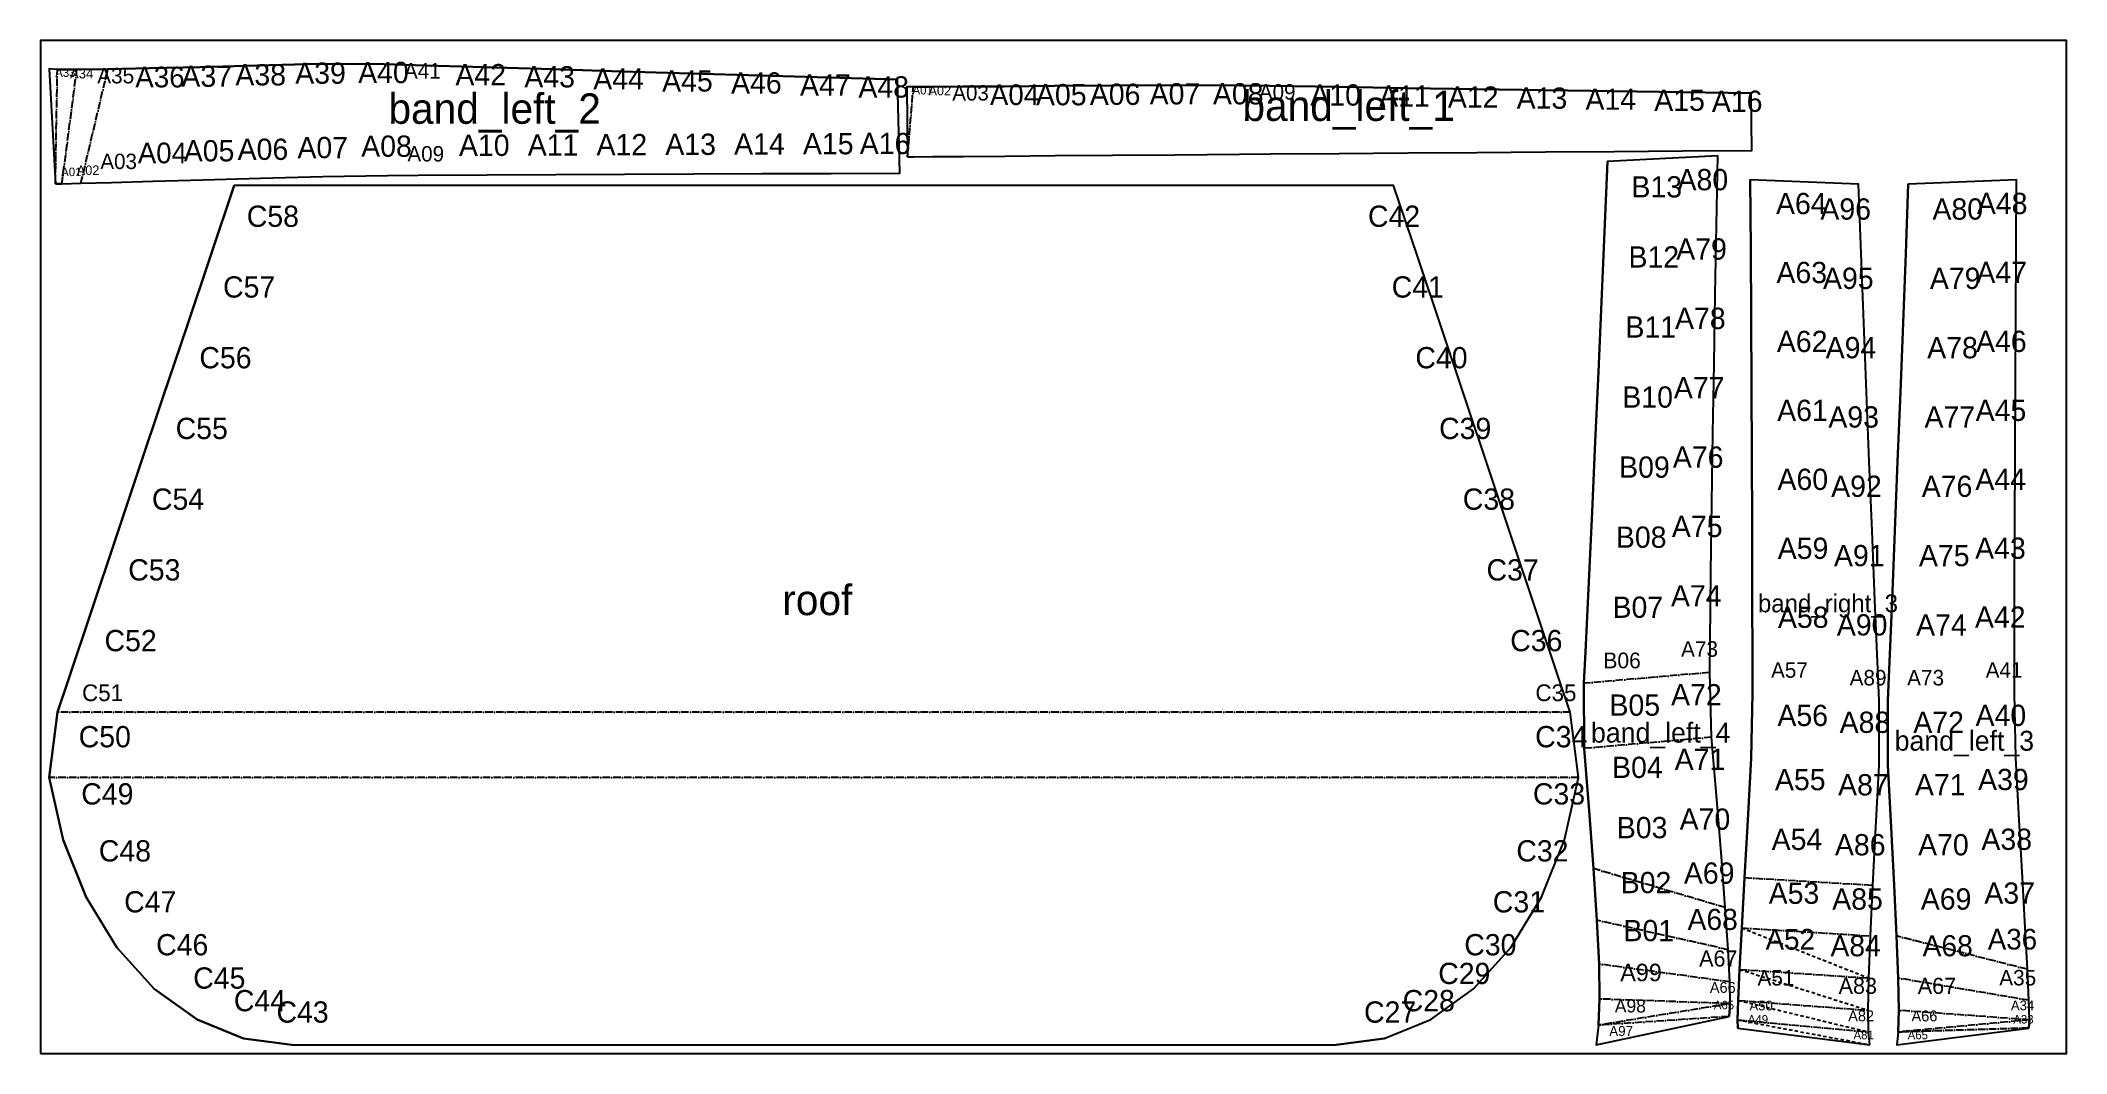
# Model space of a CAD drawing. Header units: millimetres. Extents: x 0 to 2438, y 0 to 1219.
import ezdxf

# ---------------------------------------------------------------- set-up
doc = ezdxf.new("R2010")
doc.units = ezdxf.units.MM
doc.linetypes.add('DASHDOT', pattern=[13, 9, -2, 0, -2])
doc.linetypes.add('DASHED', pattern=[7, 4, -3])
for name, color, linetype in [('CUT', 7, 'CONTINUOUS'), ('LABEL', 7, 'CONTINUOUS'), ('SCORE-MOUNTAIN', 7, 'DASHDOT'), ('SCORE-VALLEY', 7, 'DASHED'), ('SEAM', 7, 'CONTINUOUS'), ('SHEET', 7, 'CONTINUOUS')]:
    doc.layers.add(name, color=color, linetype=linetype)

msp = doc.modelspace()

# ---------------------------------------------------------------- linework, layer by layer
at = {"layer": 'CUT'}
for points in [[(17.884277, 1046.734), (25.724452, 1046.777783), (48.508224, 1047.357422), (85.447728, 1048.383682), (135.138174, 1049.788275), (195.676218, 1051.507673), (264.738277, 1053.475643), (339.671041, 1055.619639), (417.62777, 1056.807135), (454.700874, 1057.01937), (537.488793, 1057.471171), (620.276869, 1057.89779), (703.064074, 1058.298473), (785.85239, 1058.672536), (868.639854, 1059.015689), (951.428417, 1059.32794), (1034.216129, 1059.604971), (1031.470721, 1172.385153), (948.532273, 1174.751582), (865.593767, 1177.150678), (782.657146, 1179.580289), (699.720364, 1182.038298), (616.785372, 1184.522871), (533.850127, 1187.032186), (450.915623, 1189.564678), (413.776938, 1190.702776), (335.763269, 1191.207647), (260.808597, 1189.115234), (191.684952, 1187.258735), (131.020656, 1185.743508), (81.103685, 1184.670959), (43.772776, 1184.13283), (20.262286, 1184.205915), (10.414, 1184.923293)], [(1043.586389, 1079.246), (1051.264081, 1079.314826), (1074.003286, 1079.504949), (1110.929091, 1079.801981), (1160.622555, 1080.192686), (1221.174731, 1080.662668), (1290.258676, 1081.195501), (1365.218457, 1081.772374), (1443.174152, 1082.371778), (1480.235063, 1082.655912), (1562.995664, 1083.286089), (1645.7563, 1083.911626), (1728.515974, 1084.532166), (1811.276687, 1085.147331), (1894.036444, 1085.756697), (1976.797246, 1086.35982), (2059.557098, 1086.956174), (2059.061589, 1155.721013), (1976.282726, 1156.962658), (1893.502967, 1158.209717), (1810.72429, 1159.46372), (1727.944694, 1160.722166), (1645.166178, 1161.986791), (1562.386735, 1163.256163), (1479.607368, 1164.528961), (1442.538053, 1165.099952), (1364.573641, 1165.56064), (1289.612355, 1164.993721), (1220.524154, 1164.482489), (1159.963227, 1164.052186), (1110.254002, 1163.726253), (1073.300792, 1163.525021), (1050.509726, 1163.465134), (1042.67, 1163.5597)], [(2032.243086, 44.599892), (2033.65479, 60.027877), (2033.315454, 86.189111), (2031.259271, 124.939043), (2027.75456, 175.600215), (2023.070824, 236.579159), (2017.466965, 305.731796), (2011.200061, 380.534423), (2009.044953, 458.642022), (2009.478773, 496.018789), (2010.526199, 579.4838), (2011.65617, 662.947735), (2012.872633, 746.409359), (2014.182374, 829.870666), (2015.589465, 913.329397), (2017.098584, 996.787337), (2018.714543, 1080.242285), (1885.872842, 1073.411559), (1882.369147, 989.097039), (1878.760435, 904.785956), (1875.053813, 820.480113), (1871.252082, 736.17738), (1867.361813, 651.879945), (1863.38641, 567.585223), (1859.332432, 483.294388), (1857.502, 445.549013), (1857.824166, 367.205649), (1863.925352, 292.200257), (1869.182324, 222.482499), (1873.246392, 160.360598), (1875.776793, 107.698447), (1876.488333, 65.665777), (1875.258635, 34.187546), (1872.475752, 10.414)], [(2201.900299, 10.414), (2200.225515, 25.815647), (2199.792483, 51.975498), (2200.635582, 90.770785), (2202.595775, 141.515193), (2205.471553, 202.6061), (2209.047297, 271.893217), (2213.108821, 346.847944), (2212.893092, 424.984971), (2211.319919, 462.331136), (2207.854581, 545.730756), (2204.44109, 629.132514), (2201.083811, 712.535458), (2197.78447, 795.94181), (2194.547715, 879.349622), (2191.377538, 962.760983), (2188.277867, 1046.174002), (2057.78626, 1051.533962), (2058.360462, 968.563748), (2058.866857, 885.592096), (2059.309477, 802.621076), (2059.692039, 719.64876), (2060.018302, 636.677201), (2060.291648, 553.704453), (2060.515509, 470.731594), (2060.605957, 433.575585), (2058.930792, 355.57827), (2054.761309, 280.710409), (2050.954928, 211.666682), (2047.660101, 151.072979), (2045.02607, 101.214015), (2043.213727, 63.923242), (2042.414, 40.426244), (2042.867017, 30.562262)], [(2393.213807, 30.668903), (2393.724765, 40.530053), (2393.035012, 64.030537), (2391.316216, 101.325739), (2388.741913, 151.187822), (2385.467937, 211.782655), (2381.646047, 280.825526), (2377.433255, 355.690962), (2375.703886, 433.687094), (2375.774994, 470.843145), (2375.983148, 553.816045), (2376.242952, 636.788836), (2376.557981, 719.760439), (2376.931736, 802.732795), (2377.368078, 885.703848), (2377.870813, 968.675523), (2378.444054, 1051.645743), (2247.957199, 1046.171322), (2244.858782, 962.758256), (2241.692542, 879.346745), (2238.462331, 795.93868), (2235.172051, 712.53197), (2231.826249, 629.128564), (2228.426534, 545.726244), (2224.977131, 462.325963), (2223.423424, 424.978983), (2223.262, 346.841825), (2227.366898, 271.889461), (2230.958331, 202.603155), (2233.81361, 141.511287), (2235.71466, 90.764629), (2236.465101, 51.967439), (2235.923458, 25.809611), (2234.194072, 10.414)], [(302.296, 10.414), (1559.296, 10.414), (1617.355, 18.092), (1673.183, 40.832), (1724.634, 77.759), (1769.731, 127.454), (1806.741, 188.008), (1834.243, 257.094), (1851.178, 332.056), (1841.138, 410.786514), (1828.358, 448.907528), (1799.821, 534.035196), (1771.283, 619.162864), (1742.746, 704.289559), (1714.208, 789.417227), (1685.671, 874.543922), (1657.133, 959.67159), (1628.596, 1044.798285), (232.996, 1044.798285), (204.459, 959.67159), (175.921, 874.543922), (147.384, 789.417227), (118.846, 704.289559), (90.309, 619.162864), (61.771, 534.035196), (33.234, 448.907528), (20.454, 410.786514), (10.414, 332.056), (27.349, 257.094), (54.851, 188.008), (91.861, 127.454), (136.958, 77.759), (188.409, 40.832), (244.237, 18.092)]]:
    msp.add_lwpolyline(points, close=True, dxfattribs=at)
at = {"layer": 'SCORE-MOUNTAIN'}
for p, q in [((17.884277, 1046.734), (20.262286, 1184.205915)), ((25.724452, 1046.777783), (43.772776, 1184.13283)), ((48.508224, 1047.357422), (81.103685, 1184.670959)), ((1043.586389, 1079.246), (1050.509726, 1163.465134)), ((2009.044953, 458.642022), (1857.502, 445.549013)), ((1841.138, 410.786514), (20.454, 410.786514)), ((2011.200061, 380.534423), (1857.824166, 367.205649)), ((1851.178, 332.056), (10.414, 332.056)), ((2027.75456, 175.600215), (1869.182324, 222.482499)), ((2050.954928, 211.666682), (2205.471553, 202.6061)), ((2031.259271, 124.939043), (1873.246392, 160.360598)), ((2047.660101, 151.072979), (2202.595775, 141.515193)), ((2391.316216, 101.325739), (2233.81361, 141.511287)), ((2033.315454, 86.189111), (1875.776793, 107.698447)), ((2045.02607, 101.214015), (2200.635582, 90.770785)), ((2393.035012, 64.030537), (2235.71466, 90.764629)), ((2033.65479, 60.027877), (1875.258635, 34.187546)), ((2033.65479, 60.027877), (1876.488333, 65.665777)), ((2043.213727, 63.923242), (2199.792483, 51.975498)), ((2393.724765, 40.530053), (2236.465101, 51.967439)), ((2032.243086, 44.599892), (1875.258635, 34.187546)), ((2042.414, 40.426244), (2200.225515, 25.815647)), ((2393.724765, 40.530053), (2235.923458, 25.809611)), ((2393.213807, 30.668903), (2235.923458, 25.809611))]:
    msp.add_line(p, q, dxfattribs=at)
at = {"layer": 'SCORE-VALLEY'}
for p, q in [((2047.660101, 151.072979), (2200.635582, 90.770785)), ((2045.02607, 101.214015), (2199.792483, 51.975498)), ((2043.213727, 63.923242), (2200.225515, 25.815647)), ((2042.414, 40.426244), (2201.900299, 10.414))]:
    msp.add_line(p, q, dxfattribs=at)
at = {"layer": 'SEAM'}
for p, q in [((20.262286, 1184.205915), (10.414, 1184.923293)), ((20.262286, 1184.205915), (43.772776, 1184.13283)), ((43.772776, 1184.13283), (81.103685, 1184.670959)), ((81.103685, 1184.670959), (131.020656, 1185.743508)), ((131.020656, 1185.743508), (191.684952, 1187.258735)), ((191.684952, 1187.258735), (260.808597, 1189.115234)), ((260.808597, 1189.115234), (335.763269, 1191.207647)), ((335.763269, 1191.207647), (413.776938, 1190.702776)), ((413.776938, 1190.702776), (450.915623, 1189.564678)), ((450.915623, 1189.564678), (533.850127, 1187.032186)), ((533.850127, 1187.032186), (616.785372, 1184.522871)), ((616.785372, 1184.522871), (699.720364, 1182.038298)), ((699.720364, 1182.038298), (782.657146, 1179.580289)), ((782.657146, 1179.580289), (865.593767, 1177.150678)), ((865.593767, 1177.150678), (948.532273, 1174.751582)), ((948.532273, 1174.751582), (1031.470721, 1172.385153)), ((1050.509726, 1163.465134), (1042.67, 1163.5597)), ((1050.509726, 1163.465134), (1073.300792, 1163.525021)), ((1073.300792, 1163.525021), (1110.254002, 1163.726253)), ((1110.254002, 1163.726253), (1159.963227, 1164.052186)), ((1159.963227, 1164.052186), (1220.524154, 1164.482489)), ((1220.524154, 1164.482489), (1289.612355, 1164.993721)), ((1289.612355, 1164.993721), (1364.573641, 1165.56064)), ((1364.573641, 1165.56064), (1442.538053, 1165.099952)), ((1442.538053, 1165.099952), (1479.607368, 1164.528961)), ((1479.607368, 1164.528961), (1562.386735, 1163.256163)), ((1562.386735, 1163.256163), (1645.166178, 1161.986791)), ((1645.166178, 1161.986791), (1727.944694, 1160.722166)), ((1727.944694, 1160.722166), (1810.72429, 1159.46372)), ((1810.72429, 1159.46372), (1893.502967, 1158.209717)), ((1893.502967, 1158.209717), (1976.282726, 1156.962658)), ((1976.282726, 1156.962658), (2059.061589, 1155.721013)), ((1882.369147, 989.097039), (1885.872842, 1073.411559)), ((2017.098584, 996.787337), (2018.714543, 1080.242285)), ((85.447728, 1048.383682), (135.138174, 1049.788275)), ((135.138174, 1049.788275), (195.676218, 1051.507673)), ((195.676218, 1051.507673), (264.738277, 1053.475643)), ((264.738277, 1053.475643), (339.671041, 1055.619639)), ((339.671041, 1055.619639), (417.62777, 1056.807135)), ((417.62777, 1056.807135), (454.700874, 1057.01937)), ((454.700874, 1057.01937), (537.488793, 1057.471171)), ((537.488793, 1057.471171), (620.276869, 1057.89779)), ((620.276869, 1057.89779), (703.064074, 1058.298473)), ((703.064074, 1058.298473), (785.85239, 1058.672536)), ((785.85239, 1058.672536), (868.639854, 1059.015689)), ((868.639854, 1059.015689), (951.428417, 1059.32794)), ((951.428417, 1059.32794), (1034.216129, 1059.604971)), ((2058.360462, 968.563748), (2057.78626, 1051.533962)), ((2377.870813, 968.675523), (2378.444054, 1051.645743)), ((25.724452, 1046.777783), (17.884277, 1046.734)), ((25.724452, 1046.777783), (48.508224, 1047.357422)), ((48.508224, 1047.357422), (85.447728, 1048.383682)), ((204.459, 959.67159), (232.996, 1044.798285)), ((1657.133, 959.67159), (1628.596, 1044.798285)), ((2191.377538, 962.760983), (2188.277867, 1046.174002)), ((2244.858782, 962.758256), (2247.957199, 1046.171322)), ((1878.760435, 904.785956), (1882.369147, 989.097039)), ((2015.589465, 913.329397), (2017.098584, 996.787337)), ((175.921, 874.543922), (204.459, 959.67159)), ((1685.671, 874.543922), (1657.133, 959.67159)), ((2058.866857, 885.592096), (2058.360462, 968.563748)), ((2194.547715, 879.349622), (2191.377538, 962.760983)), ((2241.692542, 879.346745), (2244.858782, 962.758256)), ((2377.368078, 885.703848), (2377.870813, 968.675523)), ((1875.053813, 820.480113), (1878.760435, 904.785956)), ((2014.182374, 829.870666), (2015.589465, 913.329397)), ((2059.309477, 802.621076), (2058.866857, 885.592096)), ((2197.78447, 795.94181), (2194.547715, 879.349622)), ((2238.462331, 795.93868), (2241.692542, 879.346745)), ((2376.931736, 802.732795), (2377.368078, 885.703848)), ((147.384, 789.417227), (175.921, 874.543922)), ((1714.208, 789.417227), (1685.671, 874.543922)), ((2012.872633, 746.409359), (2014.182374, 829.870666)), ((1871.252082, 736.17738), (1875.053813, 820.480113)), ((118.846, 704.289559), (147.384, 789.417227)), ((1742.746, 704.289559), (1714.208, 789.417227)), ((2059.692039, 719.64876), (2059.309477, 802.621076)), ((2201.083811, 712.535458), (2197.78447, 795.94181)), ((2235.172051, 712.53197), (2238.462331, 795.93868)), ((2376.557981, 719.760439), (2376.931736, 802.732795)), ((1867.361813, 651.879945), (1871.252082, 736.17738)), ((2011.65617, 662.947735), (2012.872633, 746.409359)), ((2060.018302, 636.677201), (2059.692039, 719.64876)), ((2204.44109, 629.132514), (2201.083811, 712.535458)), ((2231.826249, 629.128564), (2235.172051, 712.53197)), ((2376.242952, 636.788836), (2376.557981, 719.760439)), ((90.309, 619.162864), (118.846, 704.289559)), ((1771.283, 619.162864), (1742.746, 704.289559)), ((2010.526199, 579.4838), (2011.65617, 662.947735)), ((1863.38641, 567.585223), (1867.361813, 651.879945)), ((2060.291648, 553.704453), (2060.018302, 636.677201)), ((2375.983148, 553.816045), (2376.242952, 636.788836)), ((61.771, 534.035196), (90.309, 619.162864)), ((1799.821, 534.035196), (1771.283, 619.162864)), ((2207.854581, 545.730756), (2204.44109, 629.132514)), ((2228.426534, 545.726244), (2231.826249, 629.128564)), ((1859.332432, 483.294388), (1863.38641, 567.585223)), ((2009.478773, 496.018789), (2010.526199, 579.4838)), ((2060.515509, 470.731594), (2060.291648, 553.704453)), ((2211.319919, 462.331136), (2207.854581, 545.730756)), ((2224.977131, 462.325963), (2228.426534, 545.726244)), ((2375.774994, 470.843145), (2375.983148, 553.816045)), ((33.234, 448.907528), (61.771, 534.035196)), ((1828.358, 448.907528), (1799.821, 534.035196)), ((2009.044953, 458.642022), (2009.478773, 496.018789)), ((1857.502, 445.549013), (1859.332432, 483.294388)), ((2060.605957, 433.575585), (2060.515509, 470.731594)), ((2375.703886, 433.687094), (2375.774994, 470.843145)), ((20.454, 410.786514), (33.234, 448.907528)), ((1841.138, 410.786514), (1828.358, 448.907528)), ((1857.824166, 367.205649), (1857.502, 445.549013)), ((2011.200061, 380.534423), (2009.044953, 458.642022)), ((2212.893092, 424.984971), (2211.319919, 462.331136)), ((2223.423424, 424.978983), (2224.977131, 462.325963)), ((2058.930792, 355.57827), (2060.605957, 433.575585)), ((2213.108821, 346.847944), (2212.893092, 424.984971)), ((2223.262, 346.841825), (2223.423424, 424.978983)), ((2377.433255, 355.690962), (2375.703886, 433.687094)), ((10.414, 332.056), (20.454, 410.786514)), ((1851.178, 332.056), (1841.138, 410.786514)), ((1863.925352, 292.200257), (1857.824166, 367.205649)), ((2017.466965, 305.731796), (2011.200061, 380.534423)), ((2054.761309, 280.710409), (2058.930792, 355.57827)), ((2209.047297, 271.893217), (2213.108821, 346.847944)), ((2227.366898, 271.889461), (2223.262, 346.841825)), ((2381.646047, 280.825526), (2377.433255, 355.690962)), ((27.349, 257.094), (10.414, 332.056)), ((1834.243, 257.094), (1851.178, 332.056)), ((2023.070824, 236.579159), (2017.466965, 305.731796)), ((1869.182324, 222.482499), (1863.925352, 292.200257)), ((2050.954928, 211.666682), (2054.761309, 280.710409)), ((2205.471553, 202.6061), (2209.047297, 271.893217)), ((2230.958331, 202.603155), (2227.366898, 271.889461)), ((2385.467937, 211.782655), (2381.646047, 280.825526)), ((54.851, 188.008), (27.349, 257.094)), ((1806.741, 188.008), (1834.243, 257.094)), ((1873.246392, 160.360598), (1869.182324, 222.482499)), ((2027.75456, 175.600215), (2023.070824, 236.579159)), ((2047.660101, 151.072979), (2050.954928, 211.666682)), ((2202.595775, 141.515193), (2205.471553, 202.6061)), ((2233.81361, 141.511287), (2230.958331, 202.603155)), ((2388.741913, 151.187822), (2385.467937, 211.782655)), ((91.861, 127.454), (54.851, 188.008)), ((1769.731, 127.454), (1806.741, 188.008)), ((2031.259271, 124.939043), (2027.75456, 175.600215)), ((1875.776793, 107.698447), (1873.246392, 160.360598)), ((2045.02607, 101.214015), (2047.660101, 151.072979)), ((2391.316216, 101.325739), (2388.741913, 151.187822)), ((136.958, 77.759), (91.861, 127.454)), ((1724.634, 77.759), (1769.731, 127.454)), ((2033.315454, 86.189111), (2031.259271, 124.939043)), ((2200.635582, 90.770785), (2202.595775, 141.515193)), ((2235.71466, 90.764629), (2233.81361, 141.511287)), ((1876.488333, 65.665777), (1875.776793, 107.698447)), ((2043.213727, 63.923242), (2045.02607, 101.214015)), ((2393.035012, 64.030537), (2391.316216, 101.325739)), ((188.409, 40.832), (136.958, 77.759)), ((1673.183, 40.832), (1724.634, 77.759)), ((2033.65479, 60.027877), (2033.315454, 86.189111)), ((2199.792483, 51.975498), (2200.635582, 90.770785)), ((2236.465101, 51.967439), (2235.71466, 90.764629)), ((1875.258635, 34.187546), (1876.488333, 65.665777)), ((2033.65479, 60.027877), (2032.243086, 44.599892)), ((2042.414, 40.426244), (2043.213727, 63.923242)), ((2200.225515, 25.815647), (2199.792483, 51.975498)), ((2235.923458, 25.809611), (2236.465101, 51.967439)), ((2393.724765, 40.530053), (2393.035012, 64.030537)), ((244.237, 18.092), (188.409, 40.832)), ((1617.355, 18.092), (1673.183, 40.832)), ((1875.258635, 34.187546), (1872.475752, 10.414)), ((2042.867017, 30.562262), (2042.414, 40.426244)), ((2201.900299, 10.414), (2200.225515, 25.815647)), ((2235.923458, 25.809611), (2234.194072, 10.414)), ((2393.724765, 40.530053), (2393.213807, 30.668903)), ((302.296, 10.414), (244.237, 18.092)), ((1617.355, 18.092), (1559.296, 10.414))]:
    msp.add_line(p, q, dxfattribs=at)
at = {"layer": 'SHEET'}
msp.add_lwpolyline([(0, 0), (2438.4, 0), (2438.4, 1219.2), (0, 1219.2)], close=True, dxfattribs=at)

# ---------------------------------------------------------------- texts
at = {"layer": 'LABEL'}
for s, height, p in [('band_left_2', 36.576, (418.767772, 1118.970824)), ('band_left_1', 36.576, (1446.602136, 1122.40332)), ('roof', 36.576, (892.75696, 527.606143)), ('band_right_3', 21.597762, (2067.025339, 530.973981)), ('band_left_4', 23.997514, (1866.13214, 374.155617)), ('band_left_3', 23.997514, (2231.635995, 364.432793))]:
    msp.add_text(s, height=height, dxfattribs=at).set_placement(p)
at = {"layer": 'SEAM'}
for s, height, p in [('A33', 10.24128, (17.740897, 1175.371809)), ('A34', 11.755302, (35.511233, 1173.589652)), ('A35', 18.667394, (68.280607, 1167.602985)), ('A36', 24.964246, (114.034092, 1162.744597)), ('A37', 25.6032, (169.609132, 1163.465426)), ('A38', 25.6032, (234.546389, 1165.15241)), ('A39', 25.6032, (306.609901, 1167.127534)), ('A40', 25.6032, (382.301943, 1167.912814)), ('A41', 18.578059, (437.407554, 1173.421319)), ('A42', 25.6032, (499.360524, 1165.266288)), ('A43', 25.6032, (582.301836, 1162.745189)), ('A44', 25.6032, (665.243817, 1160.248038)), ('A45', 25.6032, (748.18709, 1157.776527)), ('A46', 25.6032, (831.131669, 1155.332485)), ('A47', 25.6032, (914.077716, 1152.917885)), ('A48', 25.6032, (984.38067, 1150.534861)), ('A01', 10.24128, (1049.551074, 1154.295936)), ('A02', 11.395572, (1068.76954, 1153.248081)), ('A03', 18.476879, (1097.411015, 1146.996693)), ('A04', 24.855147, (1142.711828, 1141.520068)), ('A05', 25.6032, (1198.088373, 1141.225039)), ('A06', 25.6032, (1262.91972, 1141.695856)), ('A07', 25.6032, (1334.948223, 1142.23496)), ('A08', 25.6032, (1411.10065, 1142.287819)), ('A09', 18.536856, (1466.376821, 1148.133265)), ('A10', 25.6032, (1528.323751, 1140.852405)), ('A11', 25.6032, (1611.10411, 1139.581306)), ('A12', 25.6032, (1693.884406, 1138.314287)), ('A13', 25.6032, (1776.665186, 1137.052726)), ('A14', 25.6032, (1859.445555, 1135.796482)), ('A15', 25.6032, (1942.22671, 1134.545922)), ('A16', 25.6032, (2011.601188, 1133.301547)), ('A05', 25.6032, (172.433957, 1073.681566)), ('A06', 25.6032, (237.231851, 1075.525188)), ('A07', 25.6032, (309.22658, 1077.581095)), ('A08', 25.6032, (385.979399, 1079.253594)), ('A10', 25.6032, (503.650043, 1080.287807)), ('A11', 25.6032, (586.445049, 1080.727054)), ('A12', 25.6032, (669.239907, 1081.140742)), ('A13', 25.6032, (752.035079, 1081.52815)), ('A14', 25.6032, (834.831571, 1081.886795)), ('A15', 25.6032, (917.628186, 1082.214531)), ('A16', 25.6032, (986.036619, 1082.509207)), ('A03', 18.476879, (72.059223, 1064.493329)), ('A04', 24.855147, (117.117428, 1071.446679)), ('A09', 18.536856, (441.629873, 1073.59615)), ('A01', 10.24128, (24.825276, 1055.9729)), ('A02', 11.395572, (43.691738, 1057.407246)), ('B13', 25.6032, (1914.824965, 1030.297577)), ('A80', 25.6032, (1970.293249, 1038.960912)), ('A64', 25.6032, (2088.79665, 1010.208322)), ('A96', 25.6032, (2142.237549, 1003.611798)), ('A80', 25.6032, (2277.11595, 1003.60944)), ('A48', 25.6032, (2330.536581, 1010.319832)), ('C58', 25.6032, (248.256394, 994.91086)), ('C42', 25.6032, (1597.697796, 994.91086)), ('A79', 25.6032, (1968.729606, 955.474969)), ('B12', 25.6032, (1911.267553, 945.956111)), ('A63', 25.6032, (2089.33707, 927.218555)), ('A47', 25.6032, (2329.998339, 927.329302)), ('C57', 25.6032, (219.718842, 909.783523)), ('C41', 25.6032, (1626.235407, 909.783523)), ('A95', 25.6032, (2145.373936, 920.180154)), ('A79', 25.6032, (2273.982918, 920.17844)), ('B11', 25.6032, (1907.608725, 861.6209)), ('A78', 25.6032, (1967.270516, 871.988473)), ('A62', 25.6032, (2089.811679, 844.229509)), ('A94', 25.6032, (2148.578815, 836.752178)), ('A78', 25.6032, (2270.784016, 836.750981)), ('A46', 25.6032, (2329.528592, 844.339501)), ('C56', 25.6032, (191.181394, 824.656497)), ('C40', 25.6032, (1654.772796, 824.656497)), ('A77', 25.6032, (1965.911226, 788.501575)), ('B10', 25.6032, (1903.853393, 777.290656)), ('A61', 25.6032, (2090.224353, 761.241161)), ('A45', 25.6032, (2329.123374, 761.350414)), ('C55', 25.6032, (162.643842, 739.52916)), ('C39', 25.6032, (1683.310407, 739.52916)), ('A93', 25.6032, (2151.848217, 753.327829)), ('A77', 25.6032, (2267.523122, 753.327022)), ('B09', 25.6032, (1900.006289, 692.96638)), ('A76', 25.6032, (1964.647344, 705.014364)), ('A60', 25.6032, (2090.578833, 678.253589)), ('A92', 25.6032, (2155.177806, 669.907175)), ('A76', 25.6032, (2264.204471, 669.906624)), ('A44', 25.6032, (2328.778847, 678.362127)), ('C54', 25.6032, (134.106394, 654.402134)), ('C38', 25.6032, (1711.847796, 654.402134)), ('B08', 25.6032, (1896.072369, 608.647071)), ('A75', 25.6032, (1963.473456, 621.527704)), ('A59', 25.6032, (2090.87869, 595.266739)), ('A91', 25.6032, (2158.564451, 586.489318)), ('A75', 25.6032, (2260.831111, 586.48889)), ('A43', 25.6032, (2328.491324, 595.374592)), ('C53', 25.6032, (105.568842, 569.274797)), ('C37', 25.6032, (1740.385407, 569.274797)), ('A74', 25.6032, (1962.384163, 538.040444)), ('B07', 25.6032, (1892.056656, 524.332835)), ('A58', 25.6032, (2091.127334, 512.280193)), ('A42', 25.6032, (2328.257264, 512.387403)), ('A90', 25.6032, (2162.005047, 503.074316)), ('A74', 25.6032, (2257.405989, 503.073873)), ('C52', 25.6032, (77.031419, 484.14736)), ('C36', 25.6032, (1768.922743, 484.14736)), ('A73', 18.689642, (1974.501395, 477.525625)), ('B06', 18.894866, (1881.071094, 463.598006)), ('A57', 18.578059, (2082.854355, 452.194291)), ('A41', 18.578059, (2341.18431, 452.297118)), ('C51', 20.10311, (50.02939, 424.096021)), ('C35', 20.10311, (1799.284227, 424.096021)), ('A72', 25.6032, (1962.518091, 418.952677)), ('A89', 18.689642, (2177.373592, 442.950125)), ('A73', 18.689642, (2246.613311, 442.953305)), ('B05', 25.6032, (1888.386728, 406.472088)), ('A56', 25.6032, (2090.486902, 394.082145)), ('A40', 25.6032, (2328.957944, 394.178235)), ('C50', 25.6032, (45.97273, 368.506351)), ('C34', 25.6032, (1798.907767, 368.506351)), ('A88', 25.6032, (2165.37918, 385.852838)), ('A72', 25.6032, (2254.066503, 385.8628)), ('A71', 25.6032, (1966.872733, 341.209335)), ('B04', 25.6032, (1891.522741, 331.571166)), ('A55', 25.6032, (2087.53424, 316.863039)), ('A39', 25.6032, (2331.990549, 316.963634)), ('C49', 25.6032, (49.038908, 299.652755)), ('C33', 25.6032, (1796.235686, 299.652755)), ('A87', 25.6032, (2163.523665, 310.617361)), ('A71', 25.6032, (2256.003809, 310.625739)), ('A70', 25.6032, (1972.797767, 269.294274)), ('B03', 25.6032, (1897.212448, 259.073976)), ('A54', 25.6032, (2083.547021, 244.920117)), ('A38', 25.6032, (2336.00554, 245.030494)), ('C48', 25.6032, (70.189856, 231.073529)), ('C32', 25.6032, (1776.262727, 231.073529)), ('A86', 25.6032, (2159.698763, 238.437266)), ('A70', 25.6032, (2259.855561, 238.439127)), ('A69', 25.6032, (1977.926285, 204.324983)), ('C47', 25.6032, (100.698341, 169.747839)), ('C31', 25.6032, (1747.95862, 169.747839)), ('B02', 25.6032, (1901.889045, 192.925818)), ('A53', 25.6032, (2079.997364, 180.118705)), ('A85', 25.6032, (2156.462717, 173.144161)), ('A69', 25.6032, (2263.084684, 173.133013)), ('A37', 25.6032, (2339.550144, 180.242031)), ('A68', 25.391127, (1982.388524, 148.692508)), ('B01', 25.6032, (1905.208878, 135.135451)), ('A52', 24.964246, (2076.268893, 124.958183)), ('A36', 24.964246, (2343.655375, 125.098344)), ('C46', 25.6032, (139.154523, 118.091721)), ('C30', 25.6032, (1713.613008, 118.091721)), ('A67', 19.402223, (1996.248325, 104.638795)), ('A84', 25.391127, (2154.422256, 117.025076)), ('A68', 25.391127, (2265.21747, 116.99343)), ('C45', 25.6032, (183.8003, 78.015878)), ('C29', 25.6032, (1682.271711, 83.554928)), ('A99', 21.019346, (1901.353068, 87.002305)), ('A51', 18.667394, (2066.500965, 81.753074)), ('A35', 18.667394, (2357.489908, 81.90468)), ('C44', 25.6032, (232.696413, 50.802468)), ('C28', 25.6032, (1639.453066, 50.802468)), ('A66', 13.081717, (2009.155108, 72.955793)), ('A83', 19.402223, (2164.134142, 71.752536)), ('A67', 19.402223, (2259.369283, 71.703732)), ('C43', 25.6032, (283.968459, 37.09699)), ('C27', 25.6032, (1592.985461, 37.09699)), ('A98', 15.751121, (1894.764024, 49.373298)), ('A65', 10.24128, (2013.977009, 53.153771)), ('A50', 11.755302, (2056.914103, 51.814866)), ('A82', 13.081717, (2175.68023, 38.700708)), ('A66', 13.081717, (2251.889817, 38.644786)), ('A34', 11.755302, (2371.524137, 51.969907)), ('A97', 11.967936, (1888.15567, 21.048476)), ('A49', 10.24128, (2054.920339, 35.917118)), ('A81', 10.24128, (2182.122476, 17.118419)), ('A65', 10.24128, (2247.290695, 17.082916)), ('A33', 10.24128, (2374.445218, 36.076427))]:
    msp.add_text(s, height=height, dxfattribs=at).set_placement(p)

doc.saveas('drawing.dxf')
